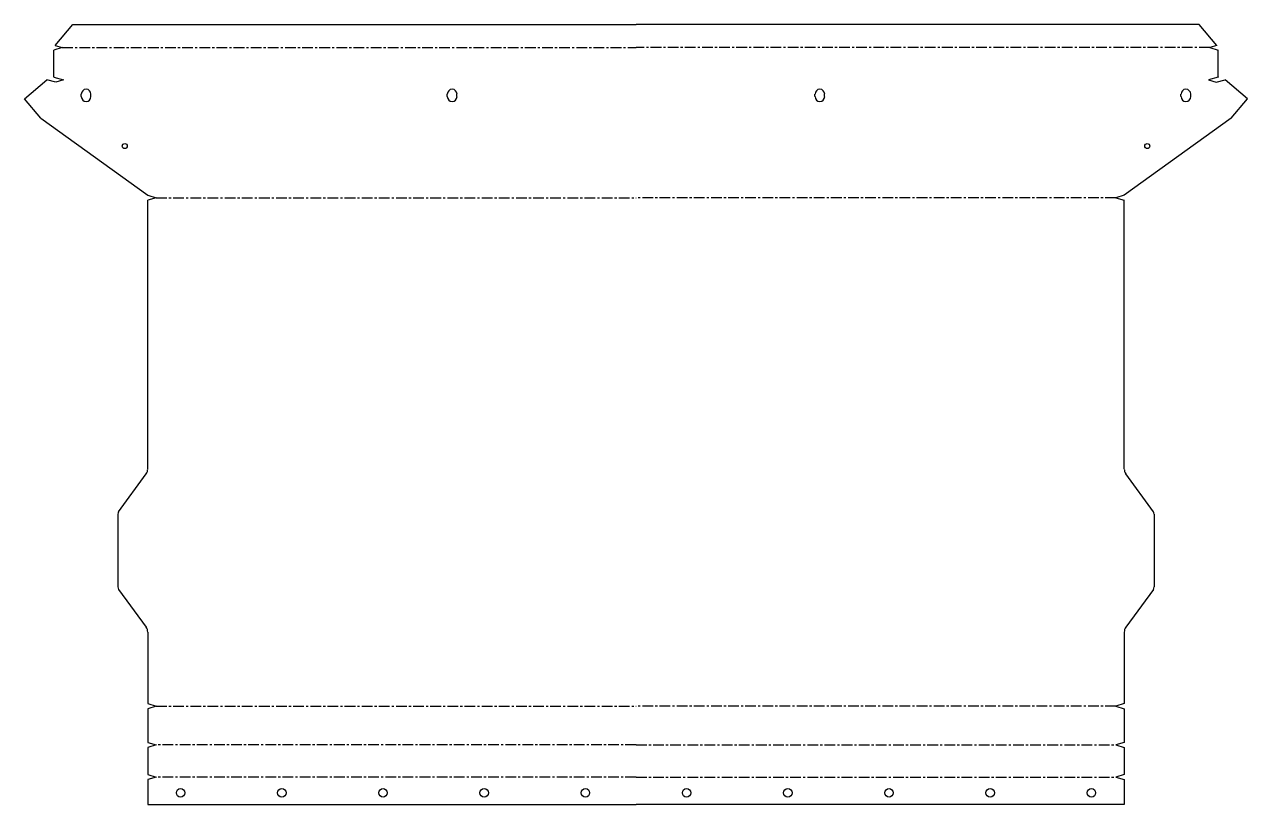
# Model space of a CAD drawing. Extents: x 1241 to 2692, y -242 to 682.
import ezdxf

# ---------------------------------------------------------------- set-up
doc = ezdxf.new("R2010")
doc.units = 0
doc.linetypes.add('CENTERX2', pattern=[20.32, 12.7, -2.54, 2.54, -2.54])
doc.layers.get('0').update_dxf_attribs({"linetype": 'CONTINUOUS'})

msp = doc.modelspace()

# ---------------------------------------------------------------- linework, layer by layer
at = {"color": 7, "linetype": 'CONTINUOUS'}
for p, q in [((1278, 657.4), (1299, 682.4)), ((1299, 682.4), (1966.6, 682.4)), ((2634.2, 682.4), (1966.6, 682.4)), ((2655.2, 657.4), (2634.2, 682.4)), ((1276.3, 620.3), (1276.3, 651.9)), ((2656.9, 620.3), (2656.9, 651.9)), ((1241.5, 594.4), (1268.1, 616.8)), ((1276.3, 620.3), (1276.4, 620.1)), ((2656.9, 620.3), (2656.8, 620.1)), ((2691.7, 594.4), (2665.1, 616.8)), ((1260.7, 571.5), (1241.5, 594.4)), ((2672.4, 571.5), (2691.7, 594.4)), ((1387.6, 155.4), (1387.6, 473.9)), ((2545.6, 155.4), (2545.6, 473.9)), ((1353.1, 104.7), (1385.8, 149.6)), ((2580.1, 104.7), (2547.4, 149.6)), ((1352.2, 101.8), (1352.2, 15.6)), ((2580.9, 101.8), (2580.9, 15.6)), ((1353.1, 12.7), (1385.8, -32.1)), ((2580.1, 12.7), (2547.4, -32.1)), ((1387.6, -37.9), (1387.6, -122.8)), ((2545.6, -37.9), (2545.6, -122.8)), ((1387.6, -128.8), (1387.6, -168.8)), ((2545.6, -128.8), (2545.6, -168.8)), ((1387.6, -174.8), (1387.6, -206.9)), ((2545.6, -174.8), (2545.6, -206.9)), ((1387.6, -212.9), (1387.6, -242.4)), ((2545.6, -212.9), (2545.6, -242.4)), ((1387.6, -242.4), (1966.6, -242.4)), ((2545.6, -242.4), (1966.6, -242.4))]:
    msp.add_line(p, q, dxfattribs=at)
for p, q in [((1286.3, 654.9), (1276.3, 651.9)), ((1278, 657.4), (1286.3, 654.9)), ((2655.2, 657.4), (2646.9, 654.9)), ((2646.9, 654.9), (2656.9, 651.9)), ((1278.6, 614.1), (1268.1, 616.8)), ((1276.4, 620.1), (1287.6, 616.8)), ((1287.6, 616.8), (1278.6, 614.1)), ((2656.8, 620.1), (2645.6, 616.8)), ((2645.6, 616.8), (2654.6, 614.1)), ((2654.6, 614.1), (2665.1, 616.8)), ((1308.8, 596.8), (1308.8, 599.8)), ((1320.3, 596.8), (1320.3, 599.8)), ((1742.8, 596.8), (1742.8, 599.8)), ((1754.3, 596.8), (1754.3, 599.8)), ((2178.8, 596.8), (2178.8, 599.8)), ((2190.3, 596.8), (2190.3, 599.8)), ((2612.8, 596.8), (2612.8, 599.8)), ((2624.3, 596.8), (2624.3, 599.8)), ((1260.7, 571.5), (1387.6, 479.9)), ((2672.4, 571.5), (2545.6, 479.9)), ((1387.6, 479.9), (1397.6, 476.9)), ((2545.6, 479.9), (2535.6, 476.9)), ((1397.6, 476.9), (1387.6, 473.9)), ((2535.6, 476.9), (2545.6, 473.9)), ((1387.6, -122.8), (1397.6, -125.8)), ((1397.6, -125.8), (1387.6, -128.8)), ((2545.6, -122.8), (2535.6, -125.8)), ((2535.6, -125.8), (2545.6, -128.8)), ((1387.6, -168.8), (1397.6, -171.8)), ((1397.6, -171.8), (1387.6, -174.8)), ((2545.6, -168.8), (2535.6, -171.8)), ((2535.6, -171.8), (2545.6, -174.8)), ((1387.6, -206.9), (1397.6, -209.9)), ((1397.6, -209.9), (1387.6, -212.9)), ((2545.6, -206.9), (2535.6, -209.9)), ((2535.6, -209.9), (2545.6, -212.9))]:
    msp.add_line(p, q)
at = {"color": 7, "linetype": 'CENTERX2'}
for p, q in [((1286.3, 654.9), (1966.6, 654.9)), ((2646.9, 654.9), (1966.6, 654.9)), ((1397.6, 476.9), (1966.6, 476.9)), ((2535.6, 476.9), (1966.6, 476.9)), ((1397.6, -125.8), (1966.6, -125.8)), ((2535.6, -125.8), (1966.6, -125.8)), ((1966.6, -171.8), (1397.6, -171.8)), ((1966.6, -171.8), (2535.6, -171.8)), ((1966.6, -209.9), (1397.6, -209.9)), ((1966.6, -209.9), (2535.6, -209.9))]:
    msp.add_line(p, q, dxfattribs=at)
for centre, radius in [((1360.3, 538.3), 3), ((2572.9, 538.3), 3), ((1426.6, -228.6), 5), ((1546.6, -228.6), 5), ((1666.6, -228.6), 5), ((1786.6, -228.6), 5), ((1906.6, -228.6), 5), ((2026.6, -228.6), 5), ((2146.6, -228.6), 5), ((2266.6, -228.6), 5), ((2386.6, -228.6), 5), ((2506.6, -228.6), 5)]:
    msp.add_circle(centre, radius)
for centre, start, end in [((1314.6, 599.8), 0, 180), ((1314.6, 596.8), 180, 0), ((1748.6, 599.8), 0, 180), ((1748.6, 596.8), 180, 0), ((2184.6, 599.8), 0, 180), ((2184.6, 596.8), 180, 0), ((2618.6, 599.8), 0, 180), ((2618.6, 596.8), 180, 0)]:
    msp.add_arc(centre, 5.75, start, end)
at = {"color": 7, "linetype": 'CONTINUOUS'}
for centre, radius, start, end in [((1377.7, 155.2), 9.94, 325.3887, 0.9558), ((2555.5, 155.2), 9.94, 179.0442, 214.6113), ((1357.2, 101.9), 4.97, 145.3887, 180.9558), ((2576, 101.9), 4.97, 359.0442, 34.6113), ((1357.2, 15.5), 4.97, 179.0442, 214.6113), ((2576, 15.5), 4.97, 325.3887, 0.9558), ((1377.7, -37.8), 9.94, 359.0442, 34.6113), ((2555.5, -37.8), 9.94, 145.3887, 180.9558)]:
    msp.add_arc(centre, radius, start, end, dxfattribs=at)

doc.saveas('drawing.dxf')
